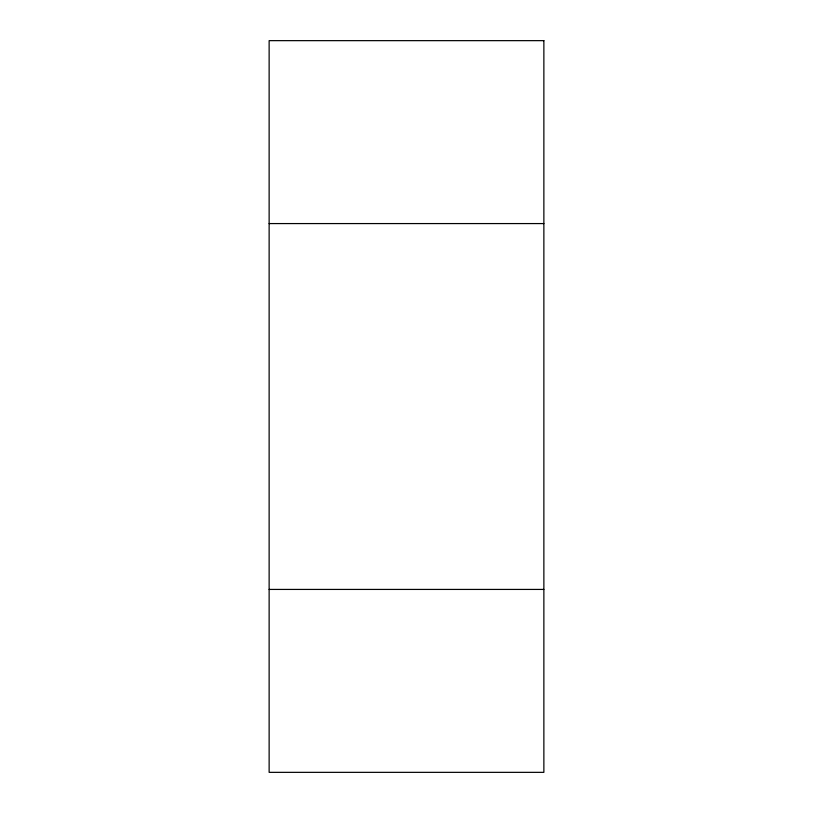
<?xml version="1.0" encoding="UTF-8"?>
<svg xmlns="http://www.w3.org/2000/svg" width="813" height="813" viewBox="0 0 813 813"><rect width="100%" height="100%" fill="white"/><g stroke="black" fill="none" stroke-linecap="round" stroke-linejoin="round"><path stroke-width="1.22" d="M269.133 223.575L543.867 223.575M269.133 589.425L543.867 589.425M543.867 40.65L269.133 40.65L269.133 772.35L543.867 772.35L543.867 40.65"/></g></svg>
